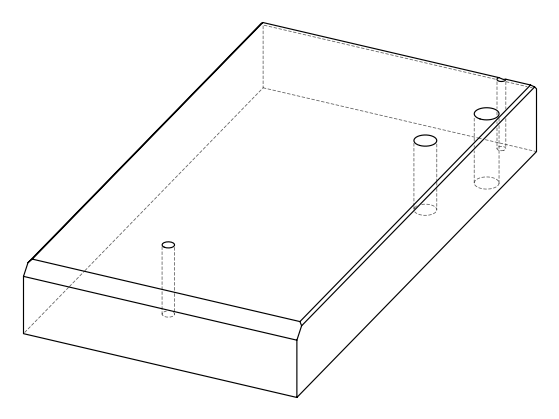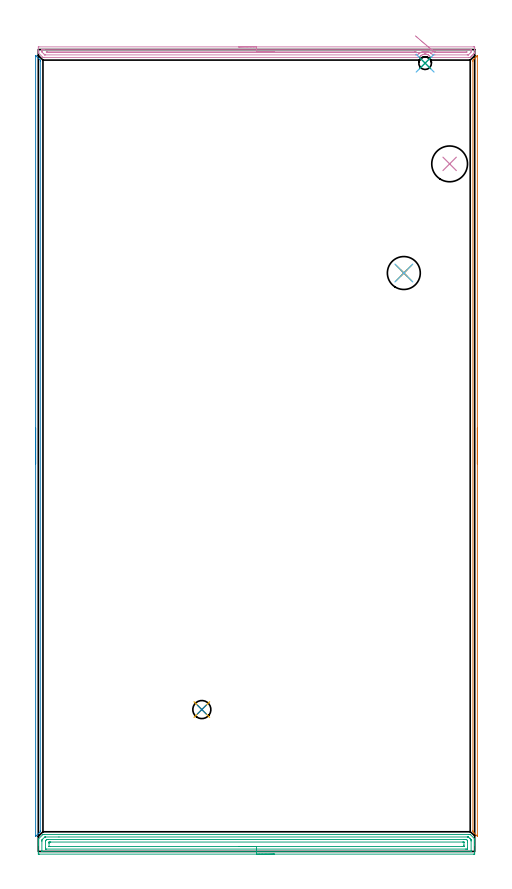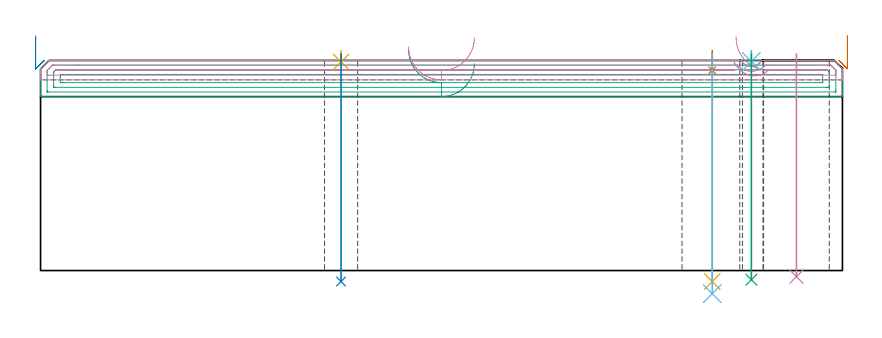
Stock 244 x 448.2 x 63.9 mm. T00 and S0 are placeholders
(PLAN: 12 operations, 6 tool changes, 22.9 min)
(1 AREA_MILL | FG_CHAMFER_SURFACE | UGT0205_001 | 3.63 min | 1377 mm3)
(2 AREA_MILL_1 | FG_CHAMFER_SURFACE_1 | UGT0205_001 | 3.63 min | 1482 mm3)
(3 AREA_MILL_2 | FG_CHAMFER_SURFACE_2 | UGT0205_001 | 8.04 min | 14732 mm3)
(4 AREA_MILL_3 | FG_CHAMFER_SURFACE_3 | UGT0205_001 | 6.05 min | 4225 mm3)
(5 SPOT_DRILL | STEP1HOLE | NXT0321_9005460120000 | 0.03 min | 1 mm3)
(6 SPOT_DRILL_1 | STEP1HOLE_1 | NXT0321_9005460120000 | 0.03 min | 2 mm3)
(7 SPOT_DRILL_2 | STEP1HOLE_3 | NXT0321_9005460120000 | 0.05 min | 184 mm3)
(8 DRILL_THROUGH_HOLE_INTO_CENTER | STEP1HOLE | NXT0301_072 | 0.28 min | 5089 mm3)
(9 DRILL_THROUGH_HOLE_INTO_CENTER_1 | STEP1HOLE_1 | NXT0301_042 | 0.28 min | 2498 mm3)
(10 INDEXABLE_INSERT_DRILL_THROUGH_HOLE_FROM_SOLID | STEP1HOLE_2 | NXT0302_011 | 0.27 min | 20044 mm3)
(11 DRILL_THROUGH_HOLE_INTO_CENTER_2 | STEP1HOLE_3 | NXT0301_072 | 0.28 min | 4938 mm3)
(12 DRILL_TO_ENLARGE_THROUGH_HOLE | STEP1HOLE_3 | UGT0301_253 | 0.29 min | 11832 mm3)
(TOOL UGT0205_001 | Chamfer Mill 20 x 3 x 45 deg. | D20 FL50 Z2)
(TOOL NXT0321_9005460120000 | NC Spot Drill, 142deg, 12mm, Carbide, Uncoated | D12 PA142 FL30 Z2)
(TOOL NXT0301_072 | Carbide Drill 10.1mm [860.1-1010-051A1-MM 2214] | D10.1 PA140 FL71 Z2)
(TOOL NXT0301_042 | Carbide Drill 7.1mm [860.1-0710-057A1-MM 2214] | D7.1 PA140 FL85 Z2)
(TOOL NXT0302_011 | Index. Insert Drill 20mm [880-D2000L25-05] | D20 PA176 FL100 Z2)
(TOOL UGT0301_253 | Twist Drill 18.4 mm | D18.4 PA118 FL135 Z2)
(OP 1 AREA_MILL)
G17 G21 G94 G90
T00 M6
G54
G17 G0 G90 X245.4 Y236.65 S1061 M3
G43 Z73.9 H0
Z71.4
G94 G1 Y236.612 Z70.528 F250.
Y236.498 Z69.663
Y236.309 Z68.812
Y236.047 Z67.98
Y235.713 Z67.174
Y235.31 Z66.4
Y234.842 Z65.664
Y234.31 Z64.972
Y233.721 Z64.329
Y233.078 Z63.74
Y232.386 Z63.208
Y231.65 Z62.74
Y230.876 Z62.337
Y230.07 Z62.003
Y229.238 Z61.741
Y228.386 Z61.552
Y227.522 Z61.438
Y226.65 Z61.4
X245.399 Y8.671 Z61.401
X245.394 Y8.519 Z61.405
X245.392 Y8.508 Z61.406
X243.441 Y10.458 Z63.357
X243.274 Y10.624 Z63.521
X242.996 Y10.905 Z63.802
X242.906 Y10.998 Z63.891
X242.9 Y11.798 Z63.9
Y441.502
X242.906 Y442.302 Z63.891
X242.996 Y442.395 Z63.802
X243.274 Y442.674 Z63.526
X243.333 Y442.733 Z63.467
X243.59 Y442.991 Z63.208
X243.712 Y443.114 Z63.084
X244.05 Y443.45 Z62.75
X244.263 Y443.663 Z62.537
X244.483 Y443.884 Z62.315
X244.588 Y443.99 Z62.208
X245.026 Y444.426 Z61.773
X245.193 Y444.593 Z61.606
X245.288 Y444.689 Z61.51
X245.38 Y444.777 Z61.418
X245.395 Y444.783 Z61.403
X245.399 Y444.777 Z61.399
X245.4 Y226.65 Z61.4
Y225.778 Z61.438
Y224.914 Z61.552
Y224.062 Z61.741
Y223.23 Z62.003
Y222.424 Z62.337
Y221.65 Z62.74
Y220.914 Z63.208
Y220.222 Z63.74
Y219.579 Z64.329
Y218.99 Z64.972
Y218.458 Z65.664
Y217.99 Z66.4
Y217.587 Z67.174
Y217.253 Z67.98
Y216.991 Z68.812
Y216.802 Z69.663
Y216.688 Z70.528
Y216.65 Z71.4
G0 Z73.9
M5
M2
(OP 2 AREA_MILL_1)
G17 G21 G94 G90
T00 M6
G54
G17 G0 G90 X-1.5 Y216.65 S1061 M3
G43 Z73.9 H0
Z71.3
G94 G1 Y216.688 Z70.428 F250.
Y216.802 Z69.563
Y216.991 Z68.712
Y217.253 Z67.88
Y217.587 Z67.074
Y217.99 Z66.3
Y218.459 Z65.564
Y218.99 Z64.872
Y219.579 Z64.229
Y220.222 Z63.64
Y220.914 Z63.108
Y221.65 Z62.64
Y222.424 Z62.237
Y223.23 Z61.903
Y224.062 Z61.641
Y224.914 Z61.452
Y225.779 Z61.338
Y226.65 Z61.3
Y444.873
X-1.495 Y444.884 Z61.304
X-1.475 Y444.873 Z61.323
X-1.404 Y444.805 Z61.395
X-1.373 Y444.774 Z61.426
X0.911 Y442.489 Z63.71
X1.097 Y442.306 Z63.888
X1.1 Y441.596 Z63.9
Y11.705
X1.097 Y10.994 Z63.888
X0.911 Y10.811 Z63.71
X0.018 Y9.917 Z62.816
X-1.324 Y8.577 Z61.476
X-1.493 Y8.419 Z61.306
X-1.5 Y8.596 Z61.3
Y226.65
Y227.522 Z61.338
Y228.387 Z61.452
Y229.238 Z61.641
Y230.07 Z61.903
Y230.876 Z62.237
Y231.65 Z62.64
Y232.386 Z63.108
Y233.078 Z63.64
Y233.721 Z64.229
Y234.311 Z64.872
Y234.842 Z65.564
Y235.31 Z66.3
Y235.713 Z67.074
Y236.047 Z67.88
Y236.309 Z68.712
Y236.498 Z69.563
Y236.612 Z70.428
Y236.65 Z71.3
G0 Z73.9
M5
M2
(OP 3 AREA_MILL_2)
G17 G21 G94 G90
T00 M6
G54
G17 G0 G90 X131.95 Y-1.5 S1061 M3
G43 Z73.9 H0
Z62.9
G94 G1 X131.912 Z62.028 F250.
X131.798 Z61.163
X131.609 Z60.312
X131.347 Z59.48
X131.013 Z58.674
X130.61 Z57.9
X130.142 Z57.164
X129.61 Z56.472
X129.021 Z55.829
X128.378 Z55.24
X127.686 Z54.708
X126.95 Z54.24
X126.176 Z53.837
X125.37 Z53.503
X124.538 Z53.241
X123.686 Z53.052
X122.822 Z52.938
X121.95 Z52.9
X0.603
X0.013 Y-1.494 Z52.904
X0.007 Y-1.492 Z52.906
X0. Y-0.905 Z53.492
Y3.554 Z57.948
Y4.133 Z58.53
Y4.446 Z58.842
Y5.025 Z59.421
Y5.338 Z59.733
Y5.964 Z60.363
Y6.675 Z61.074
X0.001 Y6.81 Z61.209
X0.01 Y6.9 Z61.295
X0.093 Y6.993 Z61.392
X2.463 Y9.363 Z63.762
X2.605 Y9.498 Z63.888
X3.28 Y9.5 Z63.9
X240.62
X241.405 Y9.495 Z63.891
X241.424 Y9.478 Z63.875
X241.513 Y9.388 Z63.787
X241.551 Y9.35 Z63.749
X243.743 Y7.157 Z61.556
X243.779 Y7.121 Z61.519
X243.89 Y7.01 Z61.405
X243.9 Y6.808 Z61.207
Y5.963 Z60.363
Y5.338 Z59.733
Y4.133 Z58.53
Y3.554 Z57.948
Y-0.615 Z53.782
X243.898 Y-0.905 Z53.492
X243.893 Y-1.492 Z52.906
X243.887 Y-1.494 Z52.904
X243.297 Y-1.5 Z52.9
X121.95
Y-0.086 Z54.314
X2.314
X2.169 Y-0.084 Z54.316
X2.072 Y-0.081 Z54.319
X2.009 Y-0.078 Z54.322
X2.006 Y-0.067 Z54.333
X2.003 Y-0.013 Z54.387
X2. Y0.374 Z54.774
X2.001 Y5.724 Z60.124
X2.006 Y6.229 Z60.629
X2.01 Y6.421 Z60.821
X2.089 Y6.527 Z60.927
X2.387 Y6.836 Z61.236
X3.422 Y7.871 Z62.271
X3.568 Y8.013 Z62.413
X3.635 Y8.074 Z62.474
X3.88 Y8.081 Z62.481
X4.026 Y8.085 Z62.485
X11.533 Y8.086 Z62.486
X239.801
X239.947 Y8.084 Z62.484
X240.239 Y8.079 Z62.479
X240.367 Y8.072 Z62.472
X240.389 Y8.054 Z62.454
X240.435 Y8.013 Z62.413
X240.62 Y7.83 Z62.23
X241.329 Y7.121 Z61.521
X241.513 Y6.936 Z61.336
X241.858 Y6.58 Z60.98
X241.89 Y6.529 Z60.929
X241.895 Y6.461 Z60.861
X241.898 Y6.358 Z60.758
X241.9 Y6.229 Z60.629
Y5.842 Z60.242
Y0.492 Z54.892
X241.897 Y-0.013 Z54.387
X241.894 Y-0.061 Z54.339
X241.891 Y-0.078 Z54.322
X241.805 Y-0.082 Z54.318
X241.659 Y-0.085 Z54.315
X121.95 Y-0.086 Z54.314
Y1.328 Z55.728
X4.613 Y1.329 Z55.729
X4.172 Y1.333 Z55.733
X4.026 Y1.335 Z55.735
X4.01 Y1.338 Z55.738
X4.006 Y1.393 Z55.793
X4.002 Y1.484 Z55.884
X4. Y1.942 Z56.342
X4.001 Y5.508 Z59.908
X4.005 Y5.681 Z60.081
X4.015 Y6.003 Z60.403
X4.172 Y6.172 Z60.572
X4.2 Y6.201 Z60.601
X4.229 Y6.229 Z60.629
X4.652 Y6.641 Z61.041
X4.682 Y6.665 Z61.065
X4.733 Y6.667 Z61.067
X4.843 Y6.669 Z61.069
X5.064 Y6.671 Z61.071
X5.514
X237.944
X238.394
X238.836 Y6.668 Z61.068
X239.293 Y6.664 Z61.064
X239.728 Y6.268 Z60.668
X239.762 Y6.229 Z60.629
X239.89 Y6.068 Z60.468
X239.898 Y5.338 Z59.738
X239.899 Y5.166 Z59.566
Y1.771 Z56.171
X239.898 Y1.601 Z56.001
X239.89 Y1.428 Z55.828
X239.885 Y1.335 Z55.735
X239.838 Y1.333 Z55.733
X239.728 Y1.331 Z55.731
X239.278 Y1.329 Z55.729
X238.836 Y1.328 Z55.728
X121.95
Y2.743 Z57.143
X6.768
X6.031 Y2.748 Z57.148
X6.015 Y2.749 Z57.149
X6.01 Y2.761 Z57.161
X6.005 Y2.81 Z57.21
X6.002 Y2.91 Z57.31
X6. Y4.446 Z58.846
X6.001 Y4.87 Z59.27
X6.002 Y5.082 Z59.482
X6.006 Y5.188 Z59.588
X6.01 Y5.239 Z59.639
X6.017 Y5.251 Z59.651
X6.041 Y5.252 Z59.652
X6.849 Y5.257 Z59.657
X6.929
X237.132
X237.869 Y5.252 Z59.652
X237.885 Y5.251 Z59.651
X237.89 Y5.239 Z59.639
X237.895 Y5.19 Z59.59
X237.898 Y5.09 Z59.49
X237.9 Y3.598 Z57.998
X237.899 Y3.13 Z57.53
X237.898 Y2.918 Z57.318
X237.894 Y2.812 Z57.212
X237.89 Y2.761 Z57.161
X237.883 Y2.749 Z57.149
X237.859 Y2.747 Z57.147
X237.051 Y2.743 Z57.143
X236.971
X121.95
X121.078 Z57.181
X120.214 Z57.295
X119.362 Z57.483
X118.53 Z57.746
X117.724 Z58.08
X116.95 Z58.482
X116.214 Z58.951
X115.522 Z59.482
X114.879 Z60.072
X114.29 Z60.715
X113.758 Z61.407
X113.29 Z62.143
X112.887 Z62.916
X112.553 Z63.722
X112.291 Z64.554
X112.102 Z65.406
X111.988 Z66.271
X111.95 Z67.143
G0 Z73.9
M5
M2
(OP 4 AREA_MILL_3)
G17 G21 G94 G90
T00 M6
G54
G17 G0 G90 X111.95 Y449.7 S1061 M3
G43 Z73.9 H0
Z68.
G94 G1 X111.988 Z67.128 F250.
X112.102 Z66.263
X112.291 Z65.412
X112.553 Z64.58
X112.887 Z63.774
X113.29 Z63.
X113.758 Z62.264
X114.29 Z61.572
X114.879 Z60.929
X115.522 Z60.34
X116.214 Z59.808
X116.95 Z59.34
X117.724 Z58.937
X118.53 Z58.603
X119.362 Z58.341
X120.214 Z58.152
X121.078 Z58.038
X121.95 Z58.
X243.297
X243.633 Y449.697
X243.89 Y449.692 Z58.003
X243.9 Y449.369 Z58.325
Y448.802 Z58.895
Y448.496 Z59.2
Y447.929 Z59.767
Y447.623 Z60.072
Y446.314 Z61.386
X243.899 Y446.302 Z61.397
X243.892 Y446.292 Z61.407
X243.478 Y445.877 Z61.82
X243.297 Y445.697 Z62.002
X243.154 Y445.553 Z62.146
X243.042 Y445.441 Z62.257
X243. Y445.399 Z62.299
X242.334 Y444.734 Z62.966
X242.169 Y444.568 Z63.129
X241.732 Y444.131 Z63.567
X241.513 Y443.912 Z63.785
X241.402 Y443.805 Z63.891
X240.621 Y443.8 Z63.9
X220.099
X219.314 Y443.805 Z63.891
X219.252 Y443.909 Z63.789
X219.206 Y443.981 Z63.717
X219.134 Y444.095 Z63.602
X218.831 Y444.465 Z63.233
X218.488 Y444.803 Z62.896
X218.242 Y444.997 Z62.7
X218.231 Y445.004 Z62.693
X218.029 Y445.135 Z62.564
X217.905 Y445.205 Z62.495
X217.81 Y445.257 Z62.443
X217.583 Y445.362 Z62.338
X217.469 Y445.406 Z62.293
X217.422 Y445.424 Z62.274
X217.35 Y445.452 Z62.247
X217.131 Y445.519 Z62.179
X216.976 Y445.553 Z62.144
X216.909 Y445.568 Z62.129
X216.781 Y445.586 Z62.111
X216.731 Y445.593 Z62.104
X216.53 Y445.618 Z62.072
X216.459 Y445.629 Z62.063
X216.441
X216.381 Y445.628 Z62.059
X216.294 Y445.629
X216.293
X216.232 Y445.628 Z62.055
X216.172 Y445.629 Z62.057
X216.171
X216.083 Y445.63 Z62.056
X216.027 Y445.632 Z62.059
X216.012
X215.935 Y445.621 Z62.066
X215.839 Y445.612 Z62.081
X215.786 Y445.606 Z62.086
X215.651 Y445.593 Z62.105
X215.637 Y445.591 Z62.107
X215.567 Y445.583 Z62.115
X215.338 Y445.536 Z62.161
X215.191 Y445.494 Z62.201
X215.113 Y445.472 Z62.224
X214.905 Y445.399 Z62.299
X214.893 Y445.395 Z62.303
X214.676 Y445.299 Z62.399
X214.279 Y445.069 Z62.627
X214.188 Y445.004 Z62.691
X213.906 Y444.803 Z62.896
X213.853 Y444.757 Z62.942
X213.784 Y444.698 Z63.002
X213.444 Y444.322 Z63.376
X213.407 Y444.273 Z63.424
X213.288 Y444.121 Z63.576
X213.188 Y443.969 Z63.729
X213.149 Y443.908 Z63.788
X213.113 Y443.851 Z63.843
X213.077 Y443.803 Z63.889
X212.961 Y443.8 Z63.9
X3.279
X2.605 Y443.802 Z63.887
X2.453 Y443.947 Z63.753
X0.086 Y446.314 Z61.384
X0.01 Y446.393 Z61.304
X0. Y446.62 Z61.079
Y447.01 Z60.689
Y447.623 Z60.072
Y449.674 Z58.023
X0.003 Y449.692 Z58.006
X0.326 Y449.7 Z58.
X121.95
Y448.286 Z59.414
X241.513 Y448.285 Z59.415
X241.729 Y448.284 Z59.416
X241.855 Y448.281 Z59.419
X241.881 Y448.279 Z59.421
X241.89 Y448.268 Z59.432
X241.893 Y448.244 Z59.456
X241.899 Y448.118 Z59.582
Y447.623 Z60.077
X241.898 Y447.246 Z60.454
X241.89 Y446.75 Z60.95
X241.706 Y446.561 Z61.139
X241.513 Y446.363 Z61.337
X240.621 Y445.472 Z62.228
X240.38 Y445.24 Z62.46
X240.358 Y445.221 Z62.479
X240.321 Y445.219 Z62.481
X240.236 Y445.216 Z62.484
X240.067 Y445.215 Z62.485
X239.728 Y445.214 Z62.486
X221.668
X220.991 Y445.215 Z62.485
X220.652 Y445.218 Z62.482
X220.568 Y445.221 Z62.479
X220.532 Y445.223 Z62.477
X220.508 Y445.244 Z62.456
X220.424 Y445.322 Z62.378
X220.099 Y445.631 Z62.069
X219.8 Y445.877 Z61.823
X219.454 Y446.121 Z61.579
X219.206 Y446.271 Z61.429
X218.917 Y446.426 Z61.274
X218.417 Y446.65 Z61.05
X218.314 Y446.688 Z61.012
X218.13 Y446.75 Z60.95
X217.422 Y446.929 Z60.771
X217.203 Y446.964 Z60.736
X216.835 Y447.015 Z60.685
X216.53 Y447.039 Z60.661
X216.229 Y447.044 Z60.656
X215.931 Y447.042 Z60.658
X215.637 Y447.019 Z60.681
X215.392 Y446.99 Z60.71
X215.088 Y446.95 Z60.75
X214.745 Y446.881 Z60.819
X214.638 Y446.855 Z60.845
X214.264 Y446.75 Z60.95
X213.961 Y446.645 Z61.055
X213.915 Y446.627 Z61.073
X213.853 Y446.6 Z61.1
X213.556 Y446.463 Z61.237
X213.362 Y446.358 Z61.342
X212.96 Y446.126 Z61.574
X212.811 Y446.023 Z61.677
X212.608 Y445.877 Z61.823
X212.307 Y445.644 Z62.056
X212.068 Y445.417 Z62.283
X211.929 Y445.275 Z62.425
X211.888 Y445.236 Z62.464
X211.873 Y445.223 Z62.477
X211.847 Y445.221 Z62.479
X211.176 Y445.215 Z62.485
X210.961
X3.788
X3.703 Y445.216 Z62.484
X3.662 Y445.219 Z62.481
X3.645 Y445.221 Z62.479
X3.608 Y445.253 Z62.447
X3.279 Y445.572 Z62.128
X2.973 Y445.877 Z61.823
X2.387 Y446.464 Z61.236
X2.107 Y446.75 Z60.95
X2.016 Y446.846 Z60.854
X2.01 Y446.94 Z60.76
X2.003 Y447.126 Z60.574
X2.001 Y447.623 Z60.077
Y448.001 Z59.699
X2.004 Y448.128 Z59.572
X2.01 Y448.228 Z59.472
X2.015 Y448.279 Z59.421
X2.049 Y448.28 Z59.42
X2.387 Y448.284 Z59.416
X2.602 Y448.285 Z59.415
X3.279 Y448.286 Z59.414
X121.95
Y446.872 Z60.828
X210.284 Y446.871 Z60.829
X211.056 Y446.867 Z60.833
X211.074 Y446.865 Z60.835
X211.098 Y446.826 Z60.874
X211.008 Y446.75 Z60.95
X210.911 Y446.675 Z61.025
X210.868 Y446.647 Z61.053
X210.848 Y446.636 Z61.064
X210.78 Y446.634 Z61.066
X210.532 Y446.63 Z61.07
X210.408 Y446.629 Z61.071
X210.284
X5.064
X4.94 Y446.631 Z61.069
X4.696 Y446.635 Z61.065
X4.561 Y446.75 Z60.95
X4.484 Y446.825 Z60.875
X4.451 Y446.859 Z60.841
X4.567 Y446.865 Z60.835
X4.816 Y446.87 Z60.83
X4.94 Y446.871 Z60.829
X121.95 Y446.872 Z60.828
X122.822 Z60.866
X123.686 Z60.98
X124.538 Z61.169
X125.37 Z61.431
X126.176 Z61.765
X126.95 Z62.168
X127.686 Z62.637
X128.378 Z63.168
X129.021 Z63.757
X129.61 Z64.401
X130.142 Z65.093
X130.61 Z65.828
X131.013 Z66.602
X131.347 Z67.408
X131.609 Z68.24
X131.798 Z69.092
X131.912 Z69.957
X131.95 Z70.828
G0 Z73.9
X211.56 Y446.579
Z71.125
G1 X211.573 Y446.58 Z70.252
X211.662 Y446.582 Z69.385
X211.826 Y446.587 Z68.528
X212.063 Y446.594 Z67.689
X212.374 Y446.603 Z66.873
X212.754 Y446.614 Z66.088
X213.201 Y446.627 Z65.339
X213.711 Y446.642 Z64.632
X214.281 Y446.659 Z63.972
X214.907 Y446.677 Z63.364
X215.583 Y446.696 Z62.813
X216.305 Y446.717 Z62.323
X217.066 Y446.739 Z61.898
X217.862 Y446.763 Z61.541
X218.685 Y446.786 Z61.254
X219.531 Y446.811 Z61.041
X220.392 Y446.836 Z60.902
X221.262 Y446.861 Z60.839
X221.386 Y446.865 Z60.835
X221.635 Y446.87 Z60.83
X221.759 Y446.871 Z60.829
X221.883 Y446.872 Z60.828
X239.209 Y446.871 Z60.829
X239.374 Y446.869 Z60.831
X239.506 Y446.865 Z60.835
X239.552 Y446.861 Z60.839
X239.545 Y446.852 Z60.848
X239.444 Y446.75 Z60.95
X239.325 Y446.636 Z61.064
X239.084 Y446.631 Z61.069
X238.96 Y446.629 Z61.071
X222.007
X221.883 Y446.63 Z61.07
X221.759 Y446.633 Z61.067
X221.534 Y446.642 Z61.058
X221.395 Y446.75 Z60.95
X221.306 Y446.823 Z60.877
X221.262 Y446.861 Z60.839
X220.691 Y447.35 Z60.395
X220.094 Y447.863 Z60.018
X219.474 Y448.395 Z59.712
X218.836 Y448.942 Z59.478
X218.186 Y449.5 Z59.318
X217.527 Y450.066 Z59.233
X216.865 Y450.634 Z59.224
X216.204 Y451.2 Z59.292
X215.551 Y451.76 Z59.435
X214.91 Y452.31 Z59.652
X214.286 Y452.846 Z59.942
X213.683 Y453.363 Z60.303
X213.106 Y453.858 Z60.732
X212.56 Y454.327 Z61.225
X212.049 Y454.765 Z61.779
X211.576 Y455.171 Z62.39
X211.145 Y455.54 Z63.053
X210.76 Y455.871 Z63.762
G0 Z73.9
M5
M2
(OP 5 SPOT_DRILL)
G17 G21 G94 G90
T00 M6
G54
G17 G0 G90 X91.4 Y79.3 S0 M3
G43 Z73.9 H0
G94 G81 G98 Z63.457 F250. R66.9
G80
M5
M2
(OP 6 SPOT_DRILL_1)
G17 G21 G94 G90
T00 M6
G54
G17 G0 G90 X216.2 Y440.6 S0 M3
G43 Z73.9 H0
G94 G81 G98 Z63.594 F250. R66.9
G80
M5
M2
(OP 7 SPOT_DRILL_2)
G17 G21 G94 G90
T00 M6
G54
G17 G0 G90 X204.3 Y323.3 S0 M3
G43 Z73.9 H0
G94 G81 G98 Z60.9 F250. R66.9
G80
M5
M2
(OP 8 DRILL_THROUGH_HOLE_INTO_CENTER)
G17 G21 G94 G90
T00 M6
G54
G17 G0 G90 X91.4 Y79.3 S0 M3
G43 Z73.9 H1
G94 G73 G98 Z-3.338 F250. Q9.605 R65.9
G80
M5
M2
(OP 9 DRILL_THROUGH_HOLE_INTO_CENTER_1)
G17 G21 G94 G90
T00 M6
G54
G17 G0 G90 X216.2 Y440.6 S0 M3
G43 Z73.9 H1
G94 G73 G98 Z-2.792 F250. Q6.669 R65.9
G80
M5
M2
(OP 10 INDEXABLE_INSERT_DRILL_THROUGH_HOLE_FROM_SOLID)
G17 G21 G94 G90
T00 M6
G54
G17 G0 G90 X229.9 Y384.3 S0 M3
G43 Z73.9 H1
G94 G81 G98 Z-1.849 F250. R65.9
G80
M5
M2
(OP 11 DRILL_THROUGH_HOLE_INTO_CENTER_2)
G17 G21 G94 G90
T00 M6
G54
G17 G0 G90 X204.3 Y323.3 S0 M3
G43 Z73.9 H1
G94 G73 G98 Z-3.338 F250. Q9.605 R65.9
G80
M5
M2
(OP 12 DRILL_TO_ENLARGE_THROUGH_HOLE)
G17 G21 G94 G90
T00 M6
G54
G17 G0 G90 X204.3 Y323.3 S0 M3
G43 Z73.9 H0
G94 G73 G98 Z-7.028 F250. Q17.732 R65.9
G80
M5
M2
